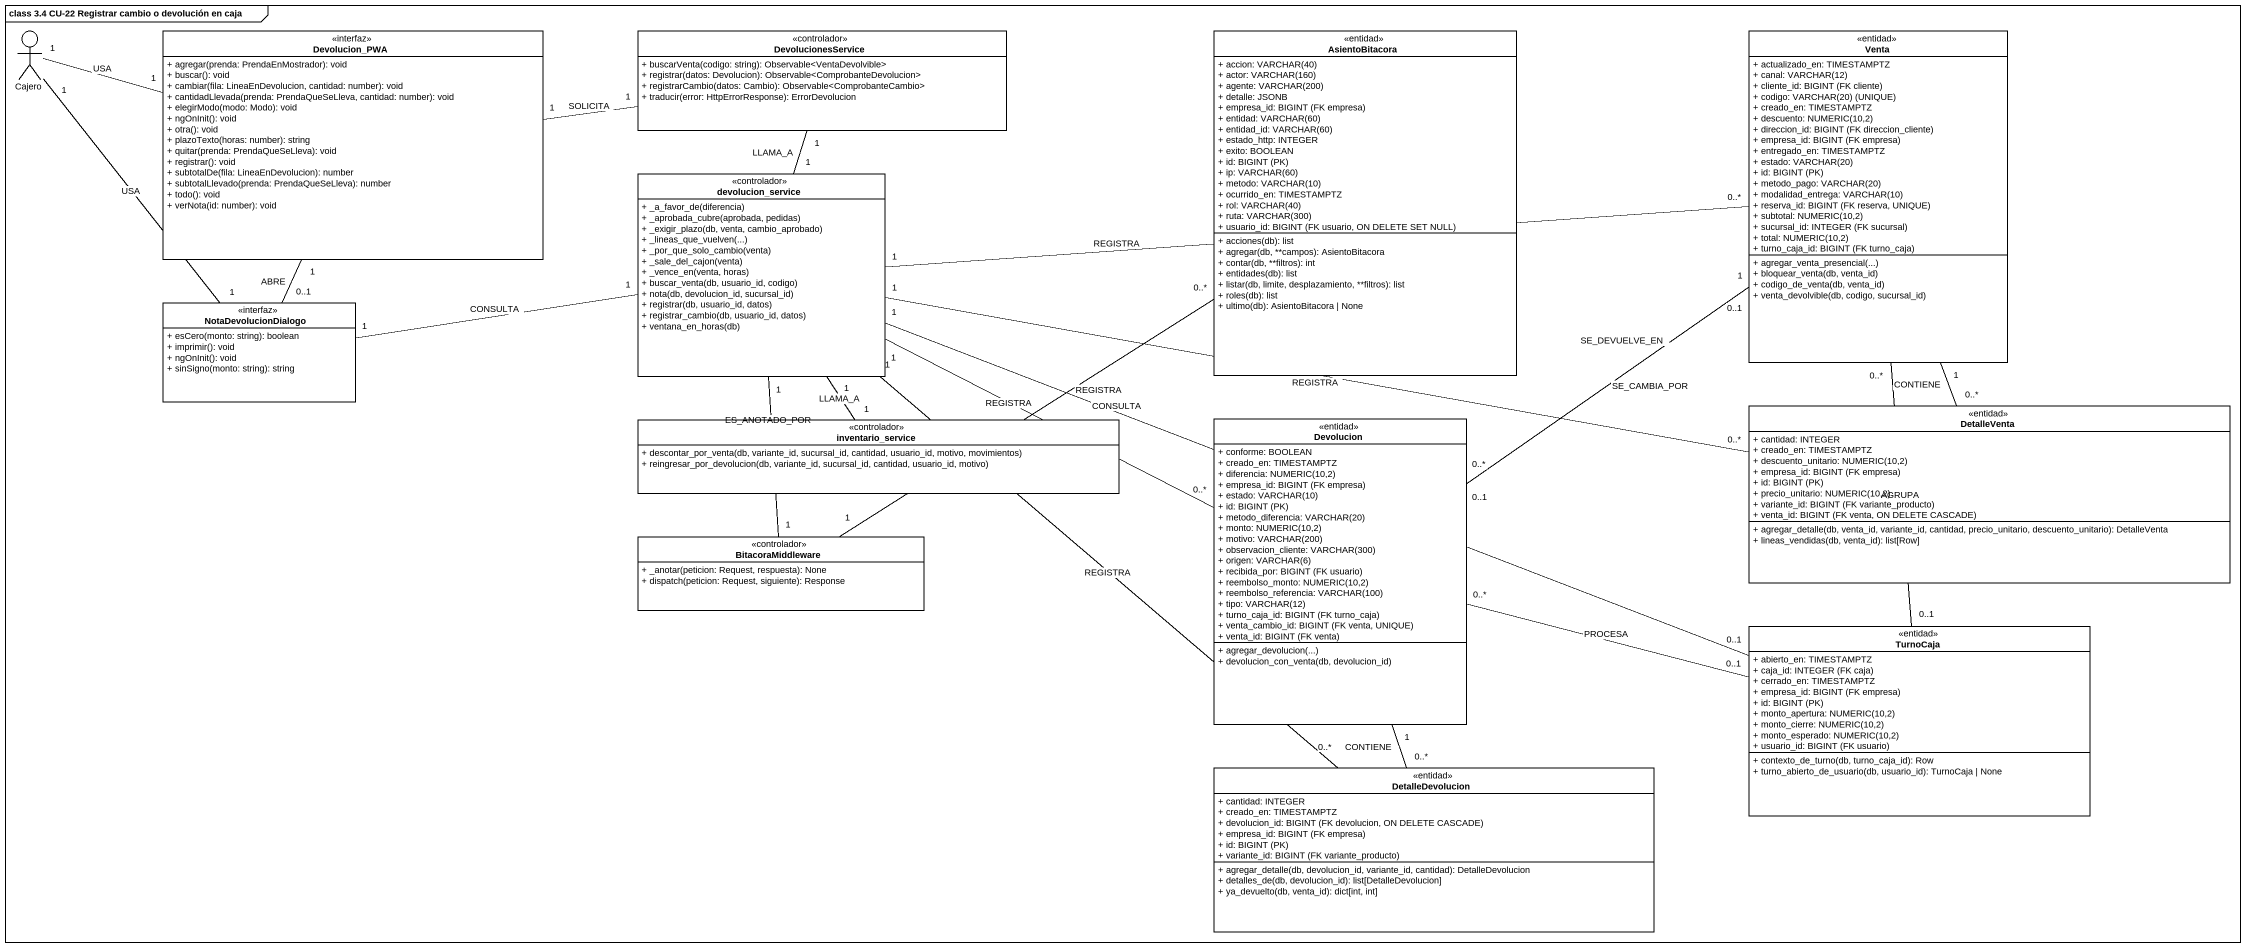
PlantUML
@startuml
mainframe class 3.4 CU-22 Registrar cambio o devolución en caja
allowmixing
hide circle
hide empty members
skinparam classAttributeIconSize 0
actor Cajero
class Devolucion_PWA <<interfaz>> {
  + agregar(prenda: PrendaEnMostrador): void
  + buscar(): void
  + cambiar(fila: LineaEnDevolucion, cantidad: number): void
  + cantidadLlevada(prenda: PrendaQueSeLleva, cantidad: number): void
  + elegirModo(modo: Modo): void
  + ngOnInit(): void
  + otra(): void
  + plazoTexto(horas: number): string
  + quitar(prenda: PrendaQueSeLleva): void
  + registrar(): void
  + subtotalDe(fila: LineaEnDevolucion): number
  + subtotalLlevado(prenda: PrendaQueSeLleva): number
  + todo(): void
  + verNota(id: number): void
}
class DevolucionesService <<controlador>> {
  + buscarVenta(codigo: string): Observable<VentaDevolvible>
  + registrar(datos: Devolucion): Observable<ComprobanteDevolucion>
  + registrarCambio(datos: Cambio): Observable<ComprobanteCambio>
  + traducir(error: HttpErrorResponse): ErrorDevolucion
}
class AsientoBitacora <<entidad>> {
  {field} + accion: VARCHAR(40)
  {field} + actor: VARCHAR(160)
  {field} + agente: VARCHAR(200)
  + detalle: JSONB
  {field} + empresa_id: BIGINT (FK empresa)
  {field} + entidad: VARCHAR(60)
  {field} + entidad_id: VARCHAR(60)
  + estado_http: INTEGER
  + exito: BOOLEAN
  {field} + id: BIGINT (PK)
  {field} + ip: VARCHAR(60)
  {field} + metodo: VARCHAR(10)
  + ocurrido_en: TIMESTAMPTZ
  {field} + rol: VARCHAR(40)
  {field} + ruta: VARCHAR(300)
  {field} + usuario_id: BIGINT (FK usuario, ON DELETE SET NULL)
  + acciones(db): list
  + agregar(db, **campos): AsientoBitacora
  + contar(db, **filtros): int
  + entidades(db): list
  + listar(db, limite, desplazamiento, **filtros): list
  + roles(db): list
  + ultimo(db): AsientoBitacora | None
}
class Venta <<entidad>> {
  + actualizado_en: TIMESTAMPTZ
  {field} + canal: VARCHAR(12)
  {field} + cliente_id: BIGINT (FK cliente)
  {field} + codigo: VARCHAR(20) (UNIQUE)
  + creado_en: TIMESTAMPTZ
  {field} + descuento: NUMERIC(10,2)
  {field} + direccion_id: BIGINT (FK direccion_cliente)
  {field} + empresa_id: BIGINT (FK empresa)
  + entregado_en: TIMESTAMPTZ
  {field} + estado: VARCHAR(20)
  {field} + id: BIGINT (PK)
  {field} + metodo_pago: VARCHAR(20)
  {field} + modalidad_entrega: VARCHAR(10)
  {field} + reserva_id: BIGINT (FK reserva, UNIQUE)
  {field} + subtotal: NUMERIC(10,2)
  {field} + sucursal_id: INTEGER (FK sucursal)
  {field} + total: NUMERIC(10,2)
  {field} + turno_caja_id: BIGINT (FK turno_caja)
  + agregar_venta_presencial(...)
  + bloquear_venta(db, venta_id)
  + codigo_de_venta(db, venta_id)
  + venta_devolvible(db, codigo, sucursal_id)
}
class devolucion_service <<controlador>> {
  + _a_favor_de(diferencia)
  + _aprobada_cubre(aprobada, pedidas)
  + _exigir_plazo(db, venta, cambio_aprobado)
  + _lineas_que_vuelven(...)
  + _por_que_solo_cambio(venta)
  + _sale_del_cajon(venta)
  + _vence_en(venta, horas)
  + buscar_venta(db, usuario_id, codigo)
  + nota(db, devolucion_id, sucursal_id)
  + registrar(db, usuario_id, datos)
  + registrar_cambio(db, usuario_id, datos)
  + ventana_en_horas(db)
}
class NotaDevolucionDialogo <<interfaz>> {
  + esCero(monto: string): boolean
  + imprimir(): void
  + ngOnInit(): void
  + sinSigno(monto: string): string
}
class inventario_service <<controlador>> {
  + descontar_por_venta(db, variante_id, sucursal_id, cantidad, usuario_id, motivo, movimientos)
  + reingresar_por_devolucion(db, variante_id, sucursal_id, cantidad, usuario_id, motivo)
}
class Devolucion <<entidad>> {
  + conforme: BOOLEAN
  + creado_en: TIMESTAMPTZ
  {field} + diferencia: NUMERIC(10,2)
  {field} + empresa_id: BIGINT (FK empresa)
  {field} + estado: VARCHAR(10)
  {field} + id: BIGINT (PK)
  {field} + metodo_diferencia: VARCHAR(20)
  {field} + monto: NUMERIC(10,2)
  {field} + motivo: VARCHAR(200)
  {field} + observacion_cliente: VARCHAR(300)
  {field} + origen: VARCHAR(6)
  {field} + recibida_por: BIGINT (FK usuario)
  {field} + reembolso_monto: NUMERIC(10,2)
  {field} + reembolso_referencia: VARCHAR(100)
  {field} + tipo: VARCHAR(12)
  {field} + turno_caja_id: BIGINT (FK turno_caja)
  {field} + venta_cambio_id: BIGINT (FK venta, UNIQUE)
  {field} + venta_id: BIGINT (FK venta)
  + agregar_devolucion(...)
  + devolucion_con_venta(db, devolucion_id)
}
class DetalleVenta <<entidad>> {
  + cantidad: INTEGER
  + creado_en: TIMESTAMPTZ
  {field} + descuento_unitario: NUMERIC(10,2)
  {field} + empresa_id: BIGINT (FK empresa)
  {field} + id: BIGINT (PK)
  {field} + precio_unitario: NUMERIC(10,2)
  {field} + variante_id: BIGINT (FK variante_producto)
  {field} + venta_id: BIGINT (FK venta, ON DELETE CASCADE)
  + agregar_detalle(db, venta_id, variante_id, cantidad, precio_unitario, descuento_unitario): DetalleVenta
  + lineas_vendidas(db, venta_id): list[Row]
}
class BitacoraMiddleware <<controlador>> {
  + _anotar(peticion: Request, respuesta): None
  + dispatch(peticion: Request, siguiente): Response
}
class TurnoCaja <<entidad>> {
  + abierto_en: TIMESTAMPTZ
  {field} + caja_id: INTEGER (FK caja)
  + cerrado_en: TIMESTAMPTZ
  {field} + empresa_id: BIGINT (FK empresa)
  {field} + id: BIGINT (PK)
  {field} + monto_apertura: NUMERIC(10,2)
  {field} + monto_cierre: NUMERIC(10,2)
  {field} + monto_esperado: NUMERIC(10,2)
  {field} + usuario_id: BIGINT (FK usuario)
  + contexto_de_turno(db, turno_caja_id): Row
  + turno_abierto_de_usuario(db, usuario_id): TurnoCaja | None
}
class DetalleDevolucion <<entidad>> {
  + cantidad: INTEGER
  + creado_en: TIMESTAMPTZ
  {field} + devolucion_id: BIGINT (FK devolucion, ON DELETE CASCADE)
  {field} + empresa_id: BIGINT (FK empresa)
  {field} + id: BIGINT (PK)
  {field} + variante_id: BIGINT (FK variante_producto)
  + agregar_detalle(db, devolucion_id, variante_id, cantidad): DetalleDevolucion
  + detalles_de(db, devolucion_id): list[DetalleDevolucion]
  + ya_devuelto(db, venta_id): dict[int, int]
}
Cajero "1" -right- "1" Devolucion_PWA : USA
Cajero "1" -- "1" NotaDevolucionDialogo : USA
Devolucion_PWA "1" -right- "1" DevolucionesService : SOLICITA
Devolucion_PWA "1" -- "0..1" NotaDevolucionDialogo : ABRE
DevolucionesService "1" -- "1" devolucion_service : LLAMA_A
Venta "1" -- "0..*" Devolucion : SE_DEVUELVE_EN
Venta "0..1" -- "0..1" Devolucion : SE_CAMBIA_POR
Venta "1" -- "0..*" DetalleVenta : CONTIENE
devolucion_service "1" -right- "0..*" Venta : REGISTRA
devolucion_service "1" -- "1" inventario_service : LLAMA_A
devolucion_service "1" -right- "0..*" Devolucion : REGISTRA
devolucion_service "1" -right- "0..*" DetalleVenta : REGISTRA
devolucion_service "1" -- "1" BitacoraMiddleware : ES_ANOTADO_POR
devolucion_service "1" -right- "0..1" TurnoCaja : CONSULTA
devolucion_service "1" -- "0..*" DetalleDevolucion : REGISTRA
NotaDevolucionDialogo "1" -right- "1" devolucion_service : CONSULTA
Devolucion "1" -- "0..*" DetalleDevolucion : CONTIENE
BitacoraMiddleware "1" -up- "0..*" AsientoBitacora : REGISTRA
TurnoCaja "0..1" -up- "0..*" Venta : AGRUPA
TurnoCaja "0..1" -left- "0..*" Devolucion : PROCESA
@enduml
